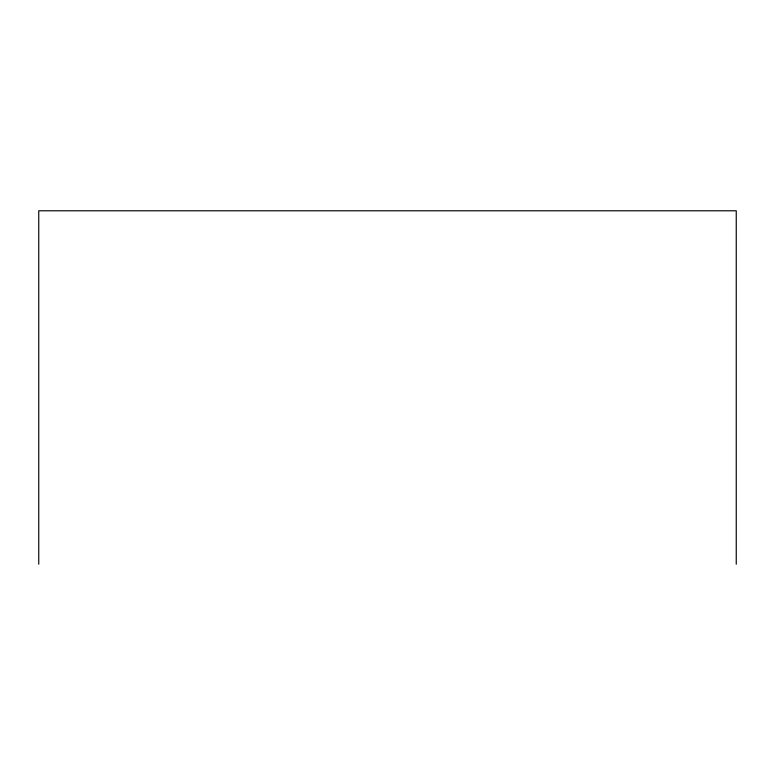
<?xml version="1.0" encoding="UTF-8"?>
<svg xmlns="http://www.w3.org/2000/svg" width="775" height="775" viewBox="0 0 775 775"><rect width="100%" height="100%" fill="white"/><g stroke="black" fill="none" stroke-linecap="round" stroke-linejoin="round"><path stroke-width="1.16" d="M736.25 564.21L736.25 210.79L38.75 210.79L38.75 564.21"/></g></svg>
